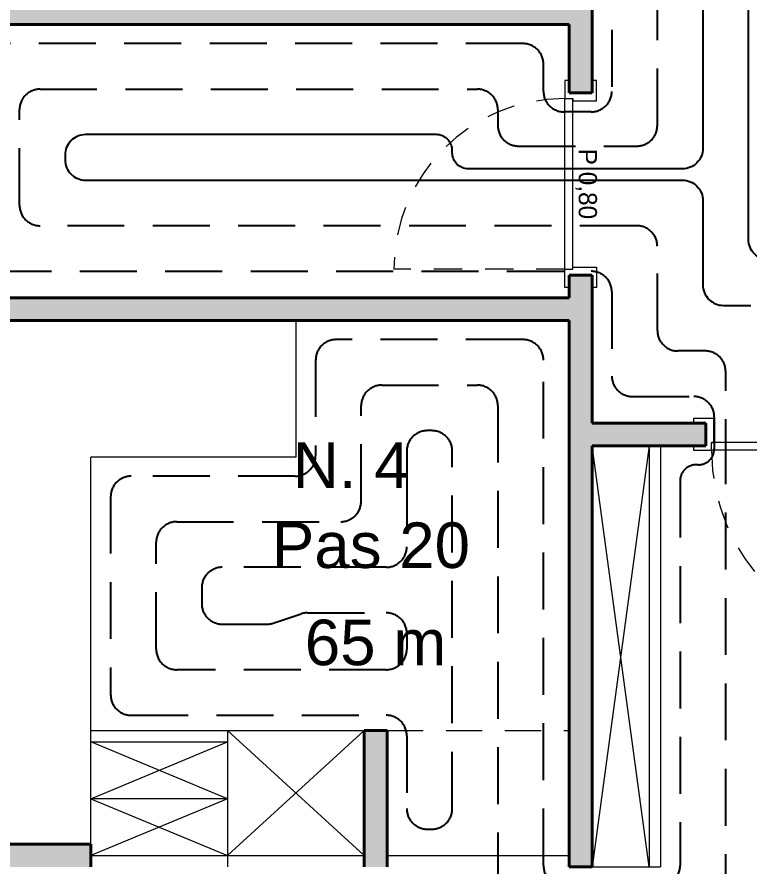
# Model space of a CAD drawing. Header units: millimetres. Extents: x 898 to 1196, y 229 to 443.
# Drawn here: x 1107.989 to 1111.207, y 341.634 to 345.367 of the extents above; entities that cross this region are included whole.
import ezdxf

# ---------------------------------------------------------------- set-up
doc = ezdxf.new("R2010")
doc.units = ezdxf.units.MM
for name, pattern in [('DASHED2', [0.375, 0.25, -0.125]), ('HIDDEN', [0.375, 0.25, -0.125]), ('HIDDEN2', [4.7625, 3.175, -1.5875]), ('TRATTEGGIATA', [0.75, 0.5, -0.25])]:
    doc.linetypes.add(name, pattern=pattern)
doc.layers.get('0').update_dxf_attribs({"color": 41})
doc.layers.get('DEFPOINTS').update_dxf_attribs({"color": 53})
doc.layers.add('02-mandata', color=1, linetype='Continuous')
doc.layers.add('TEXTE CH SOL', color=7, linetype='Continuous')
for name, color, linetype, lineweight in [('03-ritorno', 5, 'TRATTEGGIATA', 25), ('AN-Textes', 5, 'Continuous', 13), ('p allége', 1, 'Continuous', 20), ('p caché', 3, 'HIDDEN2', 20), ('p hachure', 253, 'Continuous', 15), ('p menuiserie', 5, 'Continuous', 20), ('p mur', 7, 'Continuous', 40), ('p symbole', 6, 'Continuous', 20)]:
    doc.layers.add(name, color=color, linetype=linetype, lineweight=lineweight)
doc.styles.add('sansserif', font='SANSS___.TTF', dxfattribs={"width": 0.7})
doc.dimstyles.new('ISO-25', dxfattribs={"dimtxt": 2.5, "dimasz": 2.5, "dimexe": 1.25, "dimexo": 0.625, "dimtad": 1, "dimtxsty": 'Standard', "dimcen": 2.5, "dimadec": 0, "dimazin": 0, "dimtfac": 1, "dimtmove": 0, "dimatfit": 3, "dimfxl": 1, "dimarcsym": 0})

# ---------------------------------------------------------------- blocks, each defined once
blk = doc.blocks.new('*D83')
at = {"layer": 'DEFPOINTS', "color": 0, "transparency": 16777216}
for p in [(-0.475, 0.0023), (-0.475, -0.04), (0.425, -0.04)]:
    blk.add_point(p, dxfattribs=at)
at = {"layer": 'AN-Textes', "color": 0, "transparency": 16777216, "insert": (-0.025, 0.059), "char_height": 0.08, "attachment_point": 5}
blk.add_mtext('P 0,90', dxfattribs=at)
blk = doc.blocks.new('_None')
blk = doc.blocks.new('*D85')
at = {"layer": 'DEFPOINTS', "color": 0, "transparency": 16777216}
for p in [(-0.375, 0.0023), (-0.375, -0.04), (0.425, -0.04)]:
    blk.add_point(p, dxfattribs=at)
at = {"layer": 'AN-Textes', "color": 0, "transparency": 16777216, "insert": (0.025, 0.059), "char_height": 0.08, "attachment_point": 5}
blk.add_mtext('P 0,80', dxfattribs=at)
blk = doc.blocks.new('*U82')
for p, q in [((-0.53, 0.085), (-0.475, 0.085)), ((-0.475, 0.085), (-0.475, -0.015)), ((0.425, 0.085), (0.425, -0.015)), ((0.48, 0.085), (0.425, 0.085)), ((0.4, 0), (-0.45, 0)), ((-0.53, -0.015), (-0.475, -0.015)), ((0.4, -0.035), (-0.45, -0.035)), ((0.48, -0.015), (0.425, -0.015))]:
    blk.add_line(p, q)
at = {"linetype": 'HIDDEN', "ltscale": 0.5}
blk.add_line((0.4, -0.035), (0.4, -0.885), dxfattribs=at)
for points in [[(-0.53, -0.015), (-0.53, -0.035), (-0.46, -0.035), (-0.46, -0.035), (-0.45, -0.035), (-0.45, 0), (-0.44, 0), (-0.44, 0.05), (-0.44, 0.05), (-0.44, 0.085), (-0.44, 0.085), (-0.44, 0.105), (-0.53, 0.105), (-0.53, 0.085)], [(0.48, -0.015), (0.48, -0.035), (0.41, -0.035), (0.41, -0.035), (0.4, -0.035), (0.4, 0), (0.39, 0), (0.39, 0.05), (0.39, 0.05), (0.39, 0.085), (0.39, 0.085), (0.39, 0.105), (0.48, 0.105), (0.48, 0.085)]]:
    blk.add_lwpolyline(points)
blk.add_arc((0.4, -0.035), 0.85, 180, 270, dxfattribs=at)
at = {"layer": 'AN-Textes'}
dim = blk.add_linear_dim(base=(-0.475, 0.0023), p1=(0.425, -0.04), p2=(-0.475, -0.04), angle=180, text='P <>', dimstyle='ISO-25', override={"dimtxt": 0.08, "dimasz": 0.02, "dimexe": 0.6, "dimexo": 0, "dimgap": 0.01, "dimtad": 2, "dimjust": 0, "dimzin": 0, "dimblk1": 'None', "dimblk2": 'None', "dimsah": 1, "dimse1": 1, "dimse2": 1, "dimsd1": 1, "dimsd2": 1, "dimtix": 1, "dimtmove": 2}, dxfattribs=at)
dim.commit()
dim.dimension.update_dxf_attribs({"geometry": '*D83', "text_midpoint": (-0.025, 0.059)})
blk = doc.blocks.new('*U84')
for p, q in [((-0.43, 0.085), (-0.375, 0.085)), ((-0.375, 0.085), (-0.375, -0.015)), ((0.425, 0.085), (0.425, -0.015)), ((0.48, 0.085), (0.425, 0.085)), ((0.4, 0), (-0.35, 0)), ((-0.43, -0.015), (-0.375, -0.015)), ((0.4, -0.035), (-0.35, -0.035)), ((0.48, -0.015), (0.425, -0.015))]:
    blk.add_line(p, q)
at = {"linetype": 'HIDDEN', "ltscale": 0.5}
blk.add_line((0.4, -0.035), (0.4, -0.785), dxfattribs=at)
for points in [[(-0.43, -0.015), (-0.43, -0.035), (-0.36, -0.035), (-0.36, -0.035), (-0.35, -0.035), (-0.35, 0), (-0.34, 0), (-0.34, 0.05), (-0.34, 0.05), (-0.34, 0.085), (-0.34, 0.085), (-0.34, 0.105), (-0.43, 0.105), (-0.43, 0.085)], [(0.48, -0.015), (0.48, -0.035), (0.41, -0.035), (0.41, -0.035), (0.4, -0.035), (0.4, 0), (0.39, 0), (0.39, 0.05), (0.39, 0.05), (0.39, 0.085), (0.39, 0.085), (0.39, 0.105), (0.48, 0.105), (0.48, 0.085)]]:
    blk.add_lwpolyline(points)
blk.add_arc((0.4, -0.035), 0.75, 180, 270, dxfattribs=at)
at = {"layer": 'AN-Textes'}
dim = blk.add_linear_dim(base=(-0.375, 0.0023), p1=(0.425, -0.04), p2=(-0.375, -0.04), angle=180, text='P <>', dimstyle='ISO-25', override={"dimtxt": 0.08, "dimasz": 0.02, "dimexe": 0.6, "dimexo": 0, "dimgap": 0.01, "dimtad": 2, "dimjust": 0, "dimzin": 0, "dimblk1": 'None', "dimblk2": 'None', "dimsah": 1, "dimse1": 1, "dimse2": 1, "dimsd1": 1, "dimsd2": 1, "dimtix": 1, "dimtmove": 2}, dxfattribs=at)
dim.commit()
dim.dimension.update_dxf_attribs({"geometry": '*D85', "text_midpoint": (0.025, 0.059)})

msp = doc.modelspace()

# ---------------------------------------------------------------- hatches: boundary and pattern name
at = {"layer": 'p hachure', "transparency": 33554559}
h = msp.add_hatch(color=256, dxfattribs=at)
h.dxf.hatch_style = 1
h.paths.add_polyline_path([(1107.7135, 346.0836), (1107.2635, 346.0836), (1107.2635, 345.0336), (1107.7135, 345.0336), (1107.7135, 345.3336), (1110.4135, 345.3336), (1110.4135, 345.0336), (1110.5135, 345.0336), (1110.5135, 345.5336), (1110.3635, 345.5336), (1110.3635, 345.4336), (1107.7135, 345.4336)])
h = msp.add_hatch(color=256, dxfattribs=at)
h.dxf.hatch_style = 1
h.paths.add_polyline_path([(1109.5135, 341.6336), (1109.6135, 341.6336), (1109.6135, 342.2336), (1109.5135, 342.2336)], flags=0)
h.paths.add_polyline_path([(1107.0635, 344.2336), (1107.0635, 343.2336), (1107.7135, 343.2336), (1107.7135, 344.0336), (1110.4135, 344.0336), (1110.4135, 341.6336), (1110.5135, 341.6336), (1110.5135, 343.4836), (1111.0135, 343.4836), (1111.0135, 343.5836), (1110.5135, 343.5836), (1110.5135, 344.2336), (1110.4135, 344.2336), (1110.4135, 344.1336), (1107.7135, 344.1336), (1107.7135, 344.2336)])
h.paths.add_polyline_path([(1107.1635, 343.6836), (1107.1635, 343.3336), (1107.4635, 343.3336), (1107.4635, 343.6836)], flags=16)
h.paths.add_polyline_path([(1107.1635, 344.1336), (1107.1635, 343.7836), (1107.4635, 343.7836), (1107.4635, 344.1336)], flags=16)
h = msp.add_hatch(color=256, dxfattribs=at)
h.dxf.hatch_style = 1
h.paths.add_polyline_path([(1107.2635, 342.4336), (1107.2635, 342.2965), (1107.4909, 342.2965), (1107.4909, 341.5028), (1107.2635, 341.5028), (1107.2635, 339.5836), (1108.0635, 339.5836), (1108.0635, 339.6836), (1107.6135, 339.6836), (1107.6135, 341.6336), (1108.3135, 341.6336), (1108.3135, 341.7336), (1107.7135, 341.7336), (1107.7135, 342.4336)])
h = msp.add_hatch(color=256, dxfattribs=at)
h.dxf.hatch_style = 1
h.paths.add_polyline_path([(1109.6135, 342.2336), (1109.5135, 342.2336), (1109.5135, 341.6336), (1109.6135, 341.6336)])

# ---------------------------------------------------------------- linework, layer by layer
at = {"layer": '02-mandata'}
for points in [[(1111, 345.76), (1111, 344.79, -0.414214), (1110.91, 344.7), (1109.97, 344.7, -0.414214), (1109.9, 344.77), (1109.9, 344.78, 0.414214), (1109.83, 344.85), (1108.29, 344.85, 0.414214), (1108.2, 344.76), (1108.2, 344.74, 0.414214), (1108.29, 344.65), (1110.91, 344.65, -0.414214), (1111, 344.56), (1111, 344.19, 0.414214), (1111.09, 344.1), (1111.21, 344.1, -0.414214)], [(1111.29, 344.3, -0.414214), (1111.2, 344.39), (1111.2, 344.55), (1111.2, 344.55), (1111.2, 345.61, -0.414214)]]:
    msp.add_lwpolyline(points, format="xyb", dxfattribs=at)
at = {"layer": '03-ritorno', "color": 5, "linetype": 'DASHED2'}
for points in [[(1110.6, 346.06), (1110.6, 345.04, -0.414214), (1110.51, 344.95), (1110.39, 344.95, -0.414214), (1110.3, 345.04), (1110.3, 345.16, 0.414214), (1110.21, 345.25), (1107.89, 345.25, 0.414214), (1107.8, 345.16), (1107.8, 344.34, 0.414214), (1107.89, 344.25), (1110.51, 344.25, -0.414214), (1110.6, 344.16), (1110.6, 343.79, 0.414214), (1110.69, 343.7), (1110.96, 343.7, -0.414214), (1111.05, 343.61), (1111.05, 343.47, -0.414214), (1110.98, 343.4), (1110.97, 343.4, 0.414214), (1110.9, 343.33), (1110.9, 341.64, -0.414214), (1110.81, 341.55)], [(1111.1, 341.44), (1111.1, 343.35), (1111.1, 343.35), (1111.1, 343.81, 0.414214), (1111.01, 343.9), (1110.89, 343.9, -0.414214), (1110.8, 343.99), (1110.8, 344.36, 0.414214), (1110.71, 344.45), (1108.09, 344.45, -0.414214), (1108, 344.54), (1108, 344.96, -0.414214), (1108.09, 345.05), (1110.01, 345.05, -0.414214), (1110.1, 344.96), (1110.1, 344.89, 0.414214), (1110.19, 344.8), (1110.71, 344.8, 0.414214), (1110.8, 344.89), (1110.8, 345.91, -0.414214)], [(1110.39, 341.55, -0.414214), (1110.3, 341.64), (1110.3, 343.86, 0.414214), (1110.21, 343.95), (1109.39, 343.95, 0.414214), (1109.3, 343.86), (1109.3, 343.44, -0.414214), (1109.21, 343.35), (1108.49, 343.35, 0.414214), (1108.4, 343.26), (1108.4, 342.39, 0.414214), (1108.49, 342.3), (1109.61, 342.3, -0.414214), (1109.7, 342.21), (1109.7, 341.89, 0.414214), (1109.79, 341.8), (1109.81, 341.8, 0.414214), (1109.9, 341.89), (1109.9, 343.46, 0.414214), (1109.81, 343.55), (1109.79, 343.55, 0.414214), (1109.7, 343.46), (1109.7, 343.35), (1109.7, 343.04, -0.414214), (1109.61, 342.95), (1108.89, 342.95, 0.414214), (1108.8, 342.86), (1108.8, 342.79, 0.414214), (1108.89, 342.7), (1109.0854, 342.7, 0.080612), (1109.1139, 342.7046), (1109.2361, 342.7454, -0.080612), (1109.2646, 342.75), (1109.61, 342.75, -0.414214), (1109.7, 342.66), (1109.7, 342.59, -0.414214), (1109.61, 342.5), (1108.69, 342.5, -0.414214), (1108.6, 342.59), (1108.6, 343.06, -0.414214), (1108.69, 343.15), (1109.41, 343.15, 0.414214), (1109.5, 343.24), (1109.5, 343.66, -0.414214), (1109.59, 343.75), (1110.01, 343.75, -0.414214), (1110.1, 343.66), (1110.1, 341.44, 0.414214)]]:
    msp.add_lwpolyline(points, format="xyb", dxfattribs=at)
at = {"layer": 'p allége'}
for p, q in [((1109.2135, 344.0336), (1109.2135, 343.4336)), ((1109.2135, 343.4336), (1108.3135, 343.4336)), ((1108.3135, 342.2336), (1108.3135, 343.4336))]:
    msp.add_line(p, q, dxfattribs=at)
at = {"layer": 'p caché', "ltscale": 0.05}
msp.add_line((1109.6135, 342.2336), (1110.4135, 342.2336), dxfattribs=at)
at = {"layer": 'p menuiserie'}
for p, q in [((1110.7635, 343.4836), (1110.7635, 341.6336)), ((1110.8135, 343.4836), (1110.8135, 341.6336)), ((1108.3135, 341.7336), (1108.3135, 342.2336)), ((1108.3135, 342.2336), (1109.5135, 342.2336)), ((1108.9135, 342.2336), (1108.9135, 341.6336)), ((1108.3135, 342.1836), (1108.9135, 342.1836)), ((1108.9135, 341.9336), (1108.3135, 341.9336)), ((1108.3135, 341.6836), (1109.5135, 341.6836)), ((1109.6135, 341.6836), (1110.4135, 341.6836)), ((1110.5135, 341.6336), (1110.8135, 341.6336))]:
    msp.add_line(p, q, dxfattribs=at)
at = {"layer": 'p mur'}
for p, q in [((1110.5135, 345.5336), (1110.5135, 345.0336)), ((1110.4135, 345.3336), (1107.7135, 345.3336)), ((1110.4135, 345.3336), (1110.4135, 345.0336)), ((1110.5135, 345.0336), (1110.4135, 345.0336)), ((1110.5135, 344.2336), (1110.4135, 344.2336)), ((1110.4135, 344.2336), (1110.4135, 344.1336)), ((1110.5135, 344.2336), (1110.5135, 343.5836)), ((1110.4135, 344.1336), (1107.7135, 344.1336)), ((1110.4135, 344.0336), (1107.7135, 344.0336)), ((1110.4135, 344.0336), (1110.4135, 341.6336)), ((1111.0135, 343.5836), (1110.5135, 343.5836)), ((1111.0135, 343.5836), (1111.0135, 343.4836)), ((1111.0135, 343.4836), (1110.5135, 343.4836)), ((1110.5135, 343.4836), (1110.5135, 341.6336)), ((1109.5135, 342.2336), (1109.5135, 341.6336)), ((1109.5135, 342.2336), (1109.6135, 342.2336)), ((1109.6135, 342.2336), (1109.6135, 341.6336)), ((1108.3135, 341.7336), (1107.7135, 341.7336)), ((1108.3135, 341.7336), (1108.3135, 341.6336)), ((1110.5135, 341.6336), (1110.4135, 341.6336))]:
    msp.add_line(p, q, dxfattribs=at)
at = {"layer": 'p symbole'}
for p, q in [((1110.7635, 341.6336), (1110.5135, 343.4836)), ((1110.7635, 343.4836), (1110.5135, 341.6336)), ((1108.9135, 341.6836), (1109.5135, 342.2336)), ((1109.5135, 341.6836), (1108.9135, 342.2336)), ((1108.9135, 341.9336), (1108.3135, 342.1836)), ((1108.3135, 341.9336), (1108.9135, 342.1836)), ((1108.9135, 341.9336), (1108.3135, 341.6836)), ((1108.3135, 341.9336), (1108.9135, 341.6836))]:
    msp.add_line(p, q, dxfattribs=at)

# ---------------------------------------------------------------- block references
at = {"layer": 'p menuiserie', "rotation": 270}
msp.add_blockref('*U84', (1110.4285, 344.6586), dxfattribs=at)
at = {"layer": 'p menuiserie'}
msp.add_blockref('*U82', (1111.4885, 343.4986), dxfattribs=at)

# ---------------------------------------------------------------- texts
at = {"layer": 'TEXTE CH SOL', "color": 7, "lineweight": 25, "style": 'sansserif', "oblique": 360, "width": 1}
for s, p in [('N. 4', (1109.2001, 343.298)), ('65 m', (1109.2523, 342.5198))]:
    msp.add_text(s, height=0.2, dxfattribs=at).set_placement(p)
at = {"layer": 'TEXTE CH SOL', "color": 7, "lineweight": 25, "style": 'sansserif', "oblique": 0, "width": 1}
msp.add_text('Pas 20', height=0.2, rotation=0, dxfattribs=at).set_placement((1109.1079, 342.9469))

doc.saveas('drawing.dxf')
